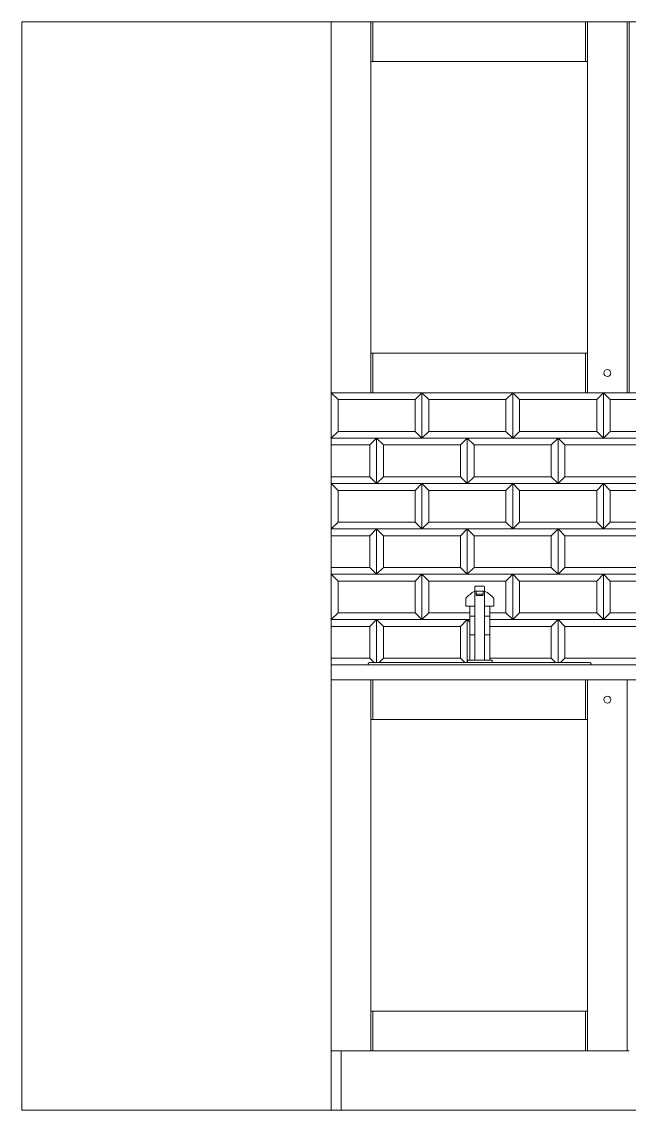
# Model space of a CAD drawing. Header units: centimetres. Extents: x -16179 to 12840, y -10704 to 3856.
# Drawn here: x 892.4 to 1015.1, y -4001.1 to -3781.1 of the extents above; entities that cross this region are included whole.
import ezdxf

# ---------------------------------------------------------------- set-up
doc = ezdxf.new("R2010")
doc.units = ezdxf.units.CM
doc.header["$MEASUREMENT"] = 0
for name, color, linetype, lineweight in [('A-SECT-PATT_Num_Penna__5_Num_Penna__5_Num_Penna__5', 5, 'Continuous', 18), ('A-SECT-PATT_Num_Penna__5_Num_Penna__5_Num_Penna__5_Num_Penna__5_Num_Penna__5_Num_Penna__5_Num_Penna__5_Num_Penna__5_Num_Penna__5_Num_Penna__5_Num_Penna__5_Num_Penna__5_Num_Penna__5_Num_Penna__5', 5, 'Continuous', 18), ('A-SECT-PATT_Num_Penna__6_Num_Penna__6_Num_Penna__5', 5, 'Continuous', 18), ('A-SECT-PATT_Num_Penna__6_Num_Penna__6_Num_Penna__6', 6, 'Continuous', 18), ('A-SECT-PATT_Num_Penna__6_Num_Penna__6_Num_Penna__6_Num_Penna__6_Num_Penna__6_Num_Penna__6_Num_Penna__6_Num_Penna__6_Num_Penna__6_Num_Penna__6_Num_Penna__6_Num_Penna__6_Num_Penna__6_Num_Penna__6', 6, 'Continuous', 18), ('IKE120015-t1_Num_Penna__251_Num_Penna__251_Num_Penna__251_Num_Penna__251_Num_Penna__251_Num_Penna__251_Num_Penna__251_Num_Penna__251_Num_Penna__251_Num_Penna__251_Num_Penna__3', 3, 'Continuous', 18), ('PDF _Geometria_Num_Penna__5', 5, 'Continuous', 18), ('PDF11_Text_Num_Penna__4', 4, 'Continuous', 18), ('PDF11_Text_Num_Penna__5', 5, 'Continuous', 18), ('PDF16_Geometry_Num_Penna__5_Num_Penna__5_Num_Penna__5_Num_Penna__5_Num_Penna__5_Num_Penna__5_Num_Penna__5_Num_Penna__3_Num_Penna__3_Num_Penna__3_Num_Penna__3_Num_Penna__3_Num_Penna__3_Num_Penna__3', 3, 'Continuous', 18), ('PDF16_Geometry_Num_Penna__6_Num_Penna__6_Num_Penna__6_Num_Penna__6_Num_Penna__6_Num_Penna__6_Num_Penna__6_Num_Penna__6_Num_Penna__6_Num_Penna__6_Num_Penna__6_Num_Penna__6_Num_Penna__6_Num_Penna__6', 6, 'Continuous', 18)]:
    doc.layers.add(name, color=color, linetype=linetype, lineweight=lineweight)

msp = doc.modelspace()

# ---------------------------------------------------------------- linework, layer by layer
at = {"layer": 'A-SECT-PATT_Num_Penna__5_Num_Penna__5_Num_Penna__5', "color": 5, "linetype": 'Continuous', "lineweight": 18}
msp.add_line((1015.1, -3989.06), (1014.7, -3989.06), dxfattribs=at)
at = {"layer": 'A-SECT-PATT_Num_Penna__5_Num_Penna__5_Num_Penna__5_Num_Penna__5_Num_Penna__5_Num_Penna__5_Num_Penna__5_Num_Penna__5_Num_Penna__5_Num_Penna__5_Num_Penna__5_Num_Penna__5_Num_Penna__5_Num_Penna__5', "color": 5, "linetype": 'Continuous', "lineweight": 18}
msp.add_circle((1010.7, -3852.06), 0.7, dxfattribs=at)
at = {"layer": 'A-SECT-PATT_Num_Penna__6_Num_Penna__6_Num_Penna__5', "color": 5, "linetype": 'Continuous', "lineweight": 18}
msp.add_circle((1010.7, -3918.06), 0.7, dxfattribs=at)
at = {"layer": 'A-SECT-PATT_Num_Penna__6_Num_Penna__6_Num_Penna__6', "color": 6, "linetype": 'Continuous', "lineweight": 18}
for p, q in [((1134.9, -3911.06), (954.9, -3911.06)), ((954.9, -3911.06), (954.9, -3989.06)), ((1134.9, -3914.06), (954.9, -3914.06)), ((962.9, -3914.06), (962.9, -3989.06)), ((1006.7, -3914.06), (1006.7, -3989.06)), ((1014.7, -3914.06), (1014.7, -3989.06)), ((1006.7, -3922.06), (962.9, -3922.06)), ((1006.7, -3981.06), (962.9, -3981.06)), ((954.9, -3989.06), (954.9, -4001.06)), ((1014.7, -3989.06), (954.9, -3989.06)), ((956.9, -3989.06), (956.9, -4001.06)), ((1134.9, -4001.06), (954.9, -4001.06))]:
    msp.add_line(p, q, dxfattribs=at)
at = {"layer": 'A-SECT-PATT_Num_Penna__6_Num_Penna__6_Num_Penna__6_Num_Penna__6_Num_Penna__6_Num_Penna__6_Num_Penna__6_Num_Penna__6_Num_Penna__6_Num_Penna__6_Num_Penna__6_Num_Penna__6_Num_Penna__6_Num_Penna__6', "color": 6, "linetype": 'Continuous', "lineweight": 18}
for p, q in [((962.9, -3781.06), (962.9, -3856.06)), ((963.3, -3781.06), (963.3, -3789.06)), ((1006.3, -3781.06), (1006.3, -3789.06)), ((1006.7, -3781.06), (1006.7, -3856.06)), ((1014.7, -3781.06), (1014.7, -3856.06)), ((1015.1, -3781.06), (1015.1, -3856.06)), ((962.9, -3789.06), (1006.7, -3789.06)), ((962.9, -3848.06), (1006.7, -3848.06)), ((963.3, -3848.06), (963.3, -3856.06)), ((1006.3, -3848.06), (1006.3, -3856.06)), ((963.3, -3914.06), (963.3, -3922.06)), ((1006.3, -3914.06), (1006.3, -3922.06)), ((963.3, -3981.06), (963.3, -3989.06)), ((1006.3, -3981.06), (1006.3, -3989.06))]:
    msp.add_line(p, q, dxfattribs=at)
at = {"layer": 'IKE120015-t1_Num_Penna__251_Num_Penna__251_Num_Penna__251_Num_Penna__251_Num_Penna__251_Num_Penna__251_Num_Penna__251_Num_Penna__251_Num_Penna__251_Num_Penna__251_Num_Penna__3', "color": 3, "linetype": 'Continuous', "lineweight": 18}
for p, q in [((892.4, -3781.06), (1174.9, -3781.06)), ((892.4, -4001.06), (892.4, -3781.06)), ((1174.9, -4001.06), (892.4, -4001.06))]:
    msp.add_line(p, q, dxfattribs=at)
at = {"layer": 'PDF _Geometria_Num_Penna__5', "color": 5, "linetype": 'Continuous', "lineweight": 18, "flags": 128}
for points in [[(985.89, -3899.2), (987.72, -3899.2), (987.73, -3897.6, 0.09339), (985.89, -3896.12), (983.9, -3896.12, 0.085626), (982.11, -3897.61), (982.11, -3899.2), (983.9, -3899.2)], [(985.6, -3896.12), (985.6, -3896.82, -0.414865), (985.41, -3897.02), (984.4, -3897.02, -0.414865), (984.2, -3896.82), (984.2, -3896.12)]]:
    msp.add_lwpolyline(points, format="xyb", dxfattribs=at)
msp.add_lwpolyline([(984.04, -3895.13), (985.77, -3895.13, -0.256336), (985.89, -3895.38), (985.89, -3895.47), (985.89, -3910.06), (983.9, -3910.06), (983.9, -3895.47), (983.9, -3895.38, -0.253165)], format="xyb", close=True, dxfattribs=at)
for points in [[(984.2, -3896.76), (985.6, -3896.76)], [(982.42, -3910.06), (982.89, -3910.06), (982.89, -3899.2)], [(986.94, -3899.2), (986.94, -3910.06)], [(982.89, -3901.19), (983.9, -3901.19)], [(985.89, -3901.19), (986.94, -3901.19)], [(982.89, -3904.98), (983.9, -3904.98)], [(985.89, -3904.98), (986.94, -3904.98)], [(982.42, -3910.56), (982.42, -3910.06), (987.39, -3910.06), (987.39, -3910.56)], [(987.39, -3910.06), (986.91, -3910.06)]]:
    msp.add_lwpolyline(points, dxfattribs=at)
at = {"layer": 'PDF11_Text_Num_Penna__4', "color": 4, "linetype": 'Continuous', "lineweight": 18}
for p, q in [((954.9, -3856.06), (956.28, -3857.43)), ((971.86, -3857.43), (973.23, -3856.06)), ((973.23, -3856.06), (974.61, -3857.43)), ((990.19, -3857.43), (991.57, -3856.06)), ((991.57, -3856.06), (992.94, -3857.43)), ((1008.53, -3857.43), (1009.9, -3856.06)), ((1009.9, -3856.06), (1011.28, -3857.43)), ((971.86, -3857.43), (956.28, -3857.43)), ((956.28, -3863.85), (956.28, -3857.43)), ((971.86, -3863.85), (971.86, -3857.43)), ((990.19, -3857.43), (974.61, -3857.43)), ((974.61, -3863.85), (974.61, -3857.43)), ((990.19, -3863.85), (990.19, -3857.43)), ((1008.53, -3857.43), (992.94, -3857.43)), ((992.94, -3863.85), (992.94, -3857.43)), ((1008.53, -3863.85), (1008.53, -3857.43)), ((1026.86, -3857.43), (1011.28, -3857.43)), ((1011.28, -3863.85), (1011.28, -3857.43)), ((956.28, -3863.85), (954.9, -3865.23)), ((971.86, -3863.85), (956.28, -3863.85)), ((962.69, -3866.6), (964.07, -3865.23)), ((964.07, -3865.23), (965.44, -3866.6)), ((971.86, -3863.85), (973.23, -3865.23)), ((974.61, -3863.85), (973.23, -3865.23)), ((990.19, -3863.85), (974.61, -3863.85)), ((981.03, -3866.6), (982.4, -3865.23)), ((982.4, -3865.23), (983.78, -3866.6)), ((990.19, -3863.85), (991.57, -3865.23)), ((992.94, -3863.85), (991.57, -3865.23)), ((1008.53, -3863.85), (992.94, -3863.85)), ((999.36, -3866.6), (1000.73, -3865.23)), ((1000.73, -3865.23), (1002.11, -3866.6)), ((1008.53, -3863.85), (1009.9, -3865.23)), ((1011.28, -3863.85), (1009.9, -3865.23)), ((1026.86, -3863.85), (1011.28, -3863.85)), ((962.69, -3866.6), (954.9, -3866.6)), ((962.69, -3873.02), (962.69, -3866.6)), ((981.03, -3866.6), (965.44, -3866.6)), ((965.44, -3873.02), (965.44, -3866.6)), ((981.03, -3873.02), (981.03, -3866.6)), ((999.36, -3866.6), (983.78, -3866.6)), ((983.78, -3873.02), (983.78, -3866.6)), ((999.36, -3873.02), (999.36, -3866.6)), ((1017.69, -3866.6), (1002.11, -3866.6)), ((1002.11, -3873.02), (1002.11, -3866.6)), ((962.69, -3873.02), (954.9, -3873.02)), ((962.69, -3873.02), (964.07, -3874.39)), ((965.44, -3873.02), (964.07, -3874.39)), ((981.03, -3873.02), (965.44, -3873.02)), ((981.03, -3873.02), (982.4, -3874.39)), ((983.78, -3873.02), (982.4, -3874.39)), ((999.36, -3873.02), (983.78, -3873.02)), ((999.36, -3873.02), (1000.73, -3874.39)), ((1002.11, -3873.02), (1000.73, -3874.39)), ((1017.69, -3873.02), (1002.11, -3873.02)), ((954.9, -3874.39), (956.28, -3875.77)), ((971.86, -3875.77), (956.28, -3875.77)), ((956.28, -3882.18), (956.28, -3875.77)), ((971.86, -3875.77), (973.23, -3874.39)), ((971.86, -3882.18), (971.86, -3875.77)), ((973.23, -3874.39), (974.61, -3875.77)), ((990.19, -3875.77), (974.61, -3875.77)), ((974.61, -3882.18), (974.61, -3875.77)), ((990.19, -3875.77), (991.57, -3874.39)), ((990.19, -3882.18), (990.19, -3875.77)), ((991.57, -3874.39), (992.94, -3875.77)), ((1008.53, -3875.77), (992.94, -3875.77)), ((992.94, -3882.18), (992.94, -3875.77)), ((1008.53, -3875.77), (1009.9, -3874.39)), ((1008.53, -3882.18), (1008.53, -3875.77)), ((1009.9, -3874.39), (1011.28, -3875.77)), ((1026.86, -3875.77), (1011.28, -3875.77)), ((1011.28, -3882.18), (1011.28, -3875.77)), ((956.28, -3882.18), (954.9, -3883.56)), ((971.86, -3882.18), (956.28, -3882.18)), ((971.86, -3882.18), (973.23, -3883.56)), ((974.61, -3882.18), (973.23, -3883.56)), ((990.19, -3882.18), (974.61, -3882.18)), ((990.19, -3882.18), (991.57, -3883.56)), ((992.94, -3882.18), (991.57, -3883.56)), ((1008.53, -3882.18), (992.94, -3882.18)), ((1008.53, -3882.18), (1009.9, -3883.56)), ((1011.28, -3882.18), (1009.9, -3883.56)), ((1026.86, -3882.18), (1011.28, -3882.18)), ((962.69, -3884.93), (954.9, -3884.93)), ((962.69, -3884.93), (964.07, -3883.56)), ((962.69, -3891.35), (962.69, -3884.93)), ((964.07, -3883.56), (965.44, -3884.93)), ((981.03, -3884.93), (965.44, -3884.93)), ((965.44, -3891.35), (965.44, -3884.93)), ((981.03, -3884.93), (982.4, -3883.56)), ((981.03, -3891.35), (981.03, -3884.93)), ((982.4, -3883.56), (983.78, -3884.93)), ((999.36, -3884.93), (983.78, -3884.93)), ((983.78, -3891.35), (983.78, -3884.93)), ((999.36, -3884.93), (1000.73, -3883.56)), ((999.36, -3891.35), (999.36, -3884.93)), ((1000.73, -3883.56), (1002.11, -3884.93)), ((1017.69, -3884.93), (1002.11, -3884.93)), ((1002.11, -3891.35), (1002.11, -3884.93)), ((962.69, -3891.35), (954.9, -3891.35)), ((962.69, -3891.35), (964.07, -3892.73)), ((965.44, -3891.35), (964.07, -3892.73)), ((981.03, -3891.35), (965.44, -3891.35)), ((981.03, -3891.35), (982.4, -3892.73)), ((983.78, -3891.35), (982.4, -3892.73)), ((999.36, -3891.35), (983.78, -3891.35)), ((999.36, -3891.35), (1000.73, -3892.73)), ((1002.11, -3891.35), (1000.73, -3892.73)), ((1017.69, -3891.35), (1002.11, -3891.35)), ((954.9, -3892.73), (956.28, -3894.1)), ((971.86, -3894.1), (973.23, -3892.73)), ((973.23, -3892.73), (974.61, -3894.1)), ((990.19, -3894.1), (991.57, -3892.73)), ((991.57, -3892.73), (992.94, -3894.1)), ((1008.53, -3894.1), (1009.9, -3892.73)), ((1009.9, -3892.73), (1011.28, -3894.1)), ((971.86, -3894.1), (956.28, -3894.1)), ((956.28, -3900.52), (956.28, -3894.1)), ((971.86, -3900.52), (971.86, -3894.1)), ((990.19, -3894.1), (974.61, -3894.1)), ((974.61, -3900.52), (974.61, -3894.1)), ((990.19, -3900.52), (990.19, -3894.1)), ((1008.53, -3894.1), (992.94, -3894.1)), ((992.94, -3900.52), (992.94, -3894.1)), ((1008.53, -3900.52), (1008.53, -3894.1)), ((1026.86, -3894.1), (1011.28, -3894.1)), ((1011.28, -3900.52), (1011.28, -3894.1)), ((956.28, -3900.52), (954.9, -3901.89)), ((971.86, -3900.52), (956.28, -3900.52)), ((971.86, -3900.52), (973.23, -3901.89)), ((974.61, -3900.52), (973.23, -3901.89)), ((982.89, -3900.52), (974.61, -3900.52)), ((990.19, -3900.52), (986.94, -3900.52)), ((990.19, -3900.52), (991.57, -3901.89)), ((992.94, -3900.52), (991.57, -3901.89)), ((1008.53, -3900.52), (992.94, -3900.52)), ((1008.53, -3900.52), (1009.9, -3901.89)), ((1011.28, -3900.52), (1009.9, -3901.89)), ((1026.86, -3900.52), (1011.28, -3900.52)), ((962.69, -3903.27), (964.07, -3901.89)), ((964.07, -3901.89), (965.44, -3903.27)), ((981.03, -3903.27), (982.4, -3901.89)), ((982.4, -3901.89), (982.89, -3902.38)), ((999.36, -3903.27), (1000.73, -3901.89)), ((1000.73, -3901.89), (1002.11, -3903.27)), ((962.69, -3903.27), (954.9, -3903.27)), ((962.69, -3909.68), (962.69, -3903.27)), ((981.03, -3903.27), (965.44, -3903.27)), ((965.44, -3909.68), (965.44, -3903.27)), ((981.03, -3909.68), (981.03, -3903.27)), ((999.36, -3903.27), (986.94, -3903.27)), ((999.36, -3909.68), (999.36, -3903.27)), ((1017.69, -3903.27), (1002.11, -3903.27)), ((1002.11, -3909.68), (1002.11, -3903.27)), ((962.69, -3909.68), (954.9, -3909.68)), ((962.69, -3909.68), (963.57, -3910.56)), ((965.44, -3909.68), (964.57, -3910.56)), ((981.03, -3909.68), (965.44, -3909.68)), ((981.03, -3909.68), (981.9, -3910.56)), ((999.36, -3909.68), (986.94, -3909.68)), ((999.36, -3909.68), (1000.23, -3910.56)), ((1002.11, -3909.68), (1001.23, -3910.56)), ((1017.69, -3909.68), (1002.11, -3909.68))]:
    msp.add_line(p, q, dxfattribs=at)
at = {"layer": 'PDF11_Text_Num_Penna__5', "color": 5, "linetype": 'Continuous', "lineweight": 18}
for p, q in [((954.9, -3911.06), (954.9, -3856.06)), ((973.23, -3865.23), (973.23, -3856.06)), ((991.57, -3865.23), (991.57, -3856.06)), ((1009.9, -3865.23), (1009.9, -3856.06)), ((1174.9, -3865.23), (954.9, -3865.23)), ((964.07, -3874.39), (964.07, -3865.23)), ((982.4, -3874.39), (982.4, -3865.23)), ((1000.73, -3874.39), (1000.73, -3865.23)), ((1174.9, -3874.39), (954.9, -3874.39)), ((973.23, -3883.56), (973.23, -3874.39)), ((991.57, -3883.56), (991.57, -3874.39)), ((1009.9, -3883.56), (1009.9, -3874.39)), ((1174.9, -3883.56), (954.9, -3883.56)), ((964.07, -3892.73), (964.07, -3883.56)), ((982.4, -3892.73), (982.4, -3883.56)), ((1000.73, -3892.73), (1000.73, -3883.56)), ((1174.9, -3892.73), (954.9, -3892.73)), ((973.23, -3901.89), (973.23, -3892.73)), ((991.57, -3901.89), (991.57, -3892.73)), ((1009.9, -3901.89), (1009.9, -3892.73)), ((982.89, -3901.89), (954.9, -3901.89)), ((964.07, -3910.56), (964.07, -3901.89)), ((982.4, -3910.56), (982.4, -3901.89)), ((1174.9, -3901.89), (986.94, -3901.89)), ((1000.73, -3910.56), (1000.73, -3901.89)), ((962.4, -3910.86), (962.4, -3911.06)), ((1007.1, -3910.56), (962.7, -3910.56)), ((1007.4, -3911.06), (1007.4, -3910.86))]:
    msp.add_line(p, q, dxfattribs=at)
for centre, start, end in [((962.7, -3910.86), 90, 180), ((1007.1, -3910.86), 0, 90)]:
    msp.add_arc(centre, 0.3, start, end, dxfattribs=at)
at = {"layer": 'PDF16_Geometry_Num_Penna__5_Num_Penna__5_Num_Penna__5_Num_Penna__5_Num_Penna__5_Num_Penna__5_Num_Penna__5_Num_Penna__3_Num_Penna__3_Num_Penna__3_Num_Penna__3_Num_Penna__3_Num_Penna__3_Num_Penna__3', "color": 3, "linetype": 'Continuous', "lineweight": 18}
for p, q in [((1014.7, -3781.06), (1015.1, -3781.06)), ((1014.7, -3856.06), (1015.1, -3856.06))]:
    msp.add_line(p, q, dxfattribs=at)
at = {"layer": 'PDF16_Geometry_Num_Penna__6_Num_Penna__6_Num_Penna__6_Num_Penna__6_Num_Penna__6_Num_Penna__6_Num_Penna__6_Num_Penna__6_Num_Penna__6_Num_Penna__6_Num_Penna__6_Num_Penna__6_Num_Penna__6_Num_Penna__6', "color": 6, "linetype": 'Continuous', "lineweight": 18}
for p, q in [((954.9, -3781.06), (1014.7, -3781.06)), ((954.9, -3781.06), (954.9, -3856.06)), ((1015.1, -3781.06), (1074.9, -3781.06)), ((954.9, -3856.06), (1014.7, -3856.06)), ((1015.1, -3856.06), (1074.9, -3856.06))]:
    msp.add_line(p, q, dxfattribs=at)

doc.saveas('drawing.dxf')
